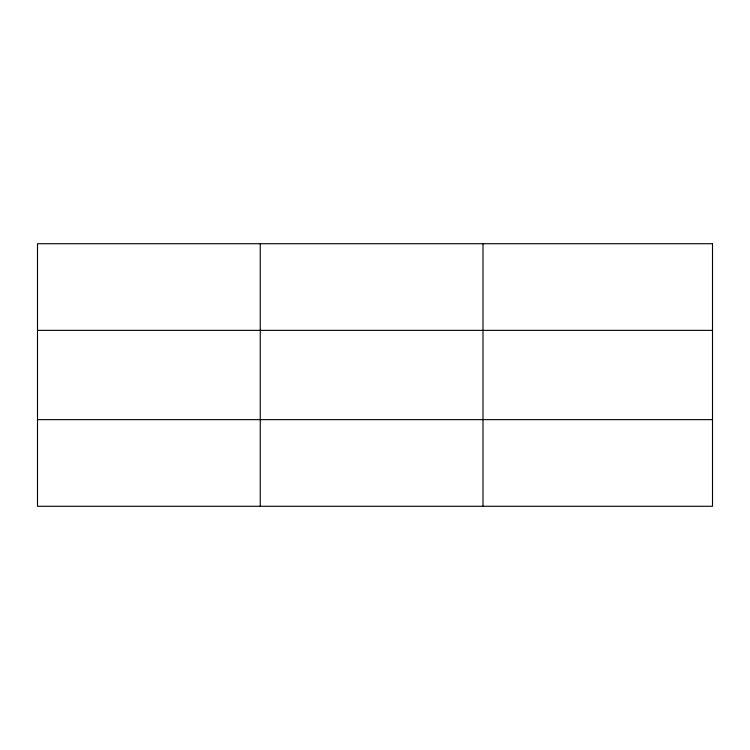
<?xml version="1.0" encoding="UTF-8"?>
<svg xmlns="http://www.w3.org/2000/svg" width="750" height="750" viewBox="0 0 750 750"><rect width="100%" height="100%" fill="white"/><g stroke="black" fill="none" stroke-linecap="round" stroke-linejoin="round"><path stroke-width="1.12" d="M260.25 506.287L260.25 243.712M483 506.287L483 243.712M37.5 330.366L712.5 330.366M37.5 419.634L712.5 419.634M712.5 243.712L712.5 506.287L37.5 506.287L37.5 243.712L712.5 243.712"/></g></svg>
